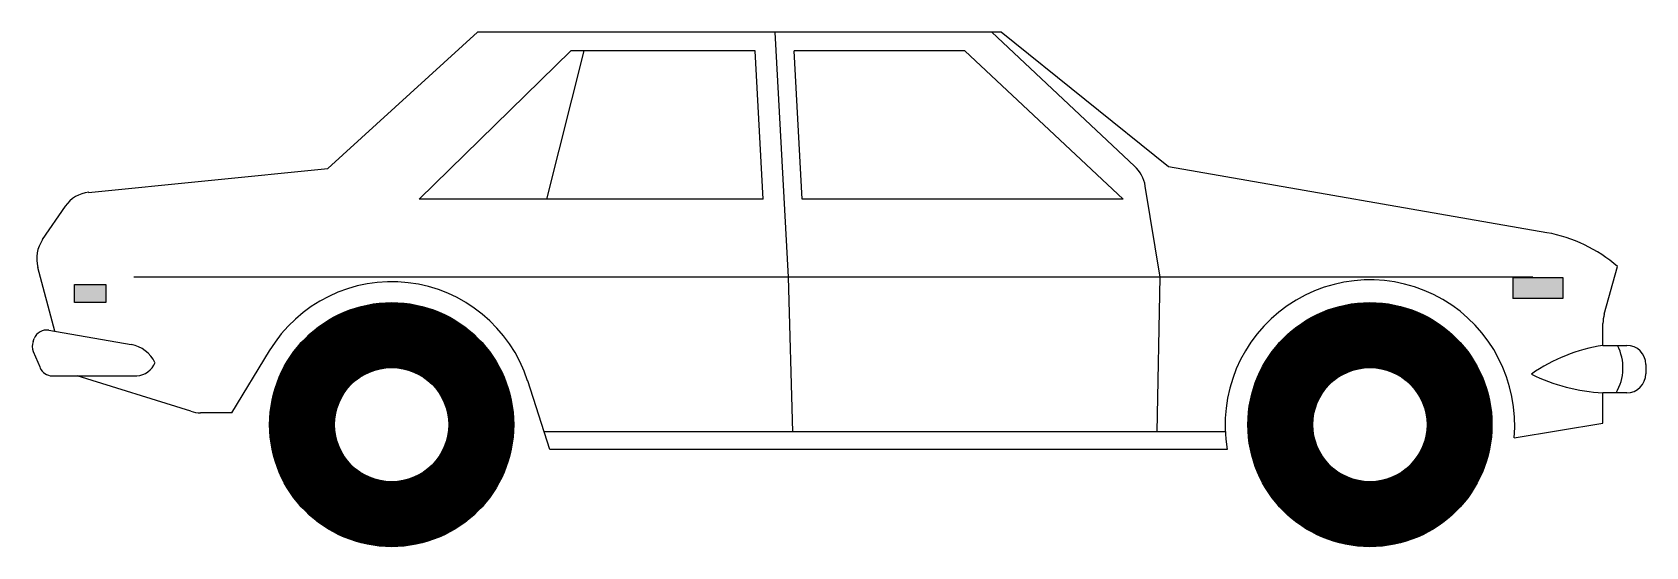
# Model space of a CAD drawing. Extents: x -144 to 0, y 0 to 46.
import ezdxf

# ---------------------------------------------------------------- set-up
doc = ezdxf.new("R2010")
doc.units = 0
doc.layers.add('LAYER01', color=7, linetype='CONTINUOUS')

msp = doc.modelspace()

# ---------------------------------------------------------------- linework, layer by layer
at = {"layer": 'LAYER01', "color": 7, "linetype": 'CONTINUOUS'}
for p, q in [((-117.69, 33.78), (-104.32, 45.94)), ((-57.56, 45.94), (-104.32, 45.94)), ((-76.54, 24.08), (-77.75, 45.94)), ((-45.64, 33.98), (-58.39, 45.94)), ((-42.61, 33.92), (-57.56, 45.94)), ((-96, 44.28), (-109.52, 31.04)), ((-98.13, 31.04), (-94.8, 44.28)), ((-79.54, 44.28), (-96, 44.28)), ((-78.81, 31.04), (-79.54, 44.28)), ((-75.33, 31.04), (-76.06, 44.28)), ((-60.79, 44.28), (-76.06, 44.28)), ((-46.68, 31.04), (-60.79, 44.28)), ((-139.05, 31.64), (-117.69, 33.78)), ((-8.84, 28.04), (-42.61, 33.92)), ((-43.37, 24.08), (-44.69, 32.19)), ((-143.16, 27.43), (-141.13, 30.4)), ((-78.81, 31.04), (-109.52, 31.04)), ((-46.68, 31.04), (-75.33, 31.04)), ((-142.07, 19.24), (-143.59, 24.94)), ((-3.7, 20.76), (-2.52, 25.01)), ((-140.3, 23.4), (-137.5, 23.4)), ((-140.3, 21.8), (-140.3, 23.4)), ((-137.5, 23.4), (-137.5, 21.8)), ((-10.07, 24.08), (-135.01, 24.08)), ((-76.16, 10.26), (-76.54, 24.08)), ((-43.63, 10.26), (-43.37, 24.08)), ((-11.87, 24.03), (-11.87, 22.16)), ((-11.87, 24.03), (-7.41, 24.03)), ((-7.41, 24.03), (-7.41, 22.16)), ((-137.5, 21.8), (-140.3, 21.8)), ((-7.41, 22.16), (-11.87, 22.16)), ((-142.6, 19.33), (-135.24, 18.07)), ((-3.82, 17.98), (-3.82, 19.93)), ((-144, 18.31), (-143.9, 18.59)), ((-143.99, 17.44), (-143.39, 15.99)), ((-126.25, 11.96), (-122.91, 17.49)), ((-3.82, 17.98), (-1.7, 17.98)), ((0, 16.28), (0, 15.44)), ((-142.3, 15.26), (-134.74, 15.26)), ((-129.92, 12.09), (-140.06, 15.26)), ((-97.87, 8.68), (-99.84, 14.81)), ((-1.7, 13.74), (-3.82, 13.74)), ((-3.82, 11.03), (-3.82, 13.74)), ((-126.25, 11.96), (-129.06, 11.96)), ((-37.54, 10.26), (-98.37, 10.26)), ((-11.76, 9.71), (-3.82, 11.03)), ((-37.37, 8.68), (-97.87, 8.68))]:
    msp.add_line(p, q, dxfattribs=at)
at = {"layer": 'LAYER01', "color": 7, "linetype": 'CONTINUOUS', "const_width": 5.8}
for points in [[(-103.99, 10.9, -1), (-119.98, 10.9, -1)], [(-16.64, 10.9, -1), (-32.63, 10.9, -1)]]:
    msp.add_lwpolyline(points, format="xyb", close=True, dxfattribs=at)
at = {"layer": 'LAYER01', "color": 7, "linetype": 'CONTINUOUS'}
for centre, radius in [((-111.99, 10.9), 10.9), ((-24.63, 10.9), 10.9), ((-111.99, 10.9), 5.1), ((-24.63, 10.9), 5.1)]:
    msp.add_circle(centre, radius, dxfattribs=at)
for centre, radius, start, end in [((-47.8, 31.69), 3.15, 9.2435, 46.829), ((-138.76, 28.79), 2.87, 95.71, 145.7021), ((-140.66, 25.72), 3.03, 145.7021, 194.9373), ((-11.06, 15.28), 12.95, 48.6928, 80.116), ((-111.99, 10.9), 12.76, 17.8484, 148.906), ((-24.63, 10.9), 12.93, 354.7284, 189.856), ((-0.73, 19.93), 3.09, 164.3829, 180), ((-142.8, 18.17), 1.18, 80.3192, 158.9546), ((-142.9, 17.89), 1.18, 158.9546, 202.529), ((-135.89, 15.03), 3.11, 27.2755, 77.9367), ((-1.34, 2.56), 15.62, 99.1319, 124.5649), ((-6.37, 15.97), 4.34, 329.1353, 27.621), ((-1.7, 16.28), 1.7, 360, 90), ((-142.3, 16.44), 1.18, 202.529, 270), ((-134.88, 17.14), 1.89, 274.2255, 338.6408), ((-3.03, 29.72), 16, 243.3532, 267.1632), ((-1.7, 15.44), 1.7, 270, 360), ((-129.06, 14.83), 2.87, 252.636, 270)]:
    msp.add_arc(centre, radius, start, end, dxfattribs=at)
for points in [[(-137.5, 21.8), (-137.5, 23.4), (-140.3, 21.8), (-140.3, 23.4)], [(-7.41, 22.16), (-11.87, 22.16), (-7.41, 24.03), (-11.87, 24.03)]]:
    msp.add_solid(points, dxfattribs=at)

doc.saveas('drawing.dxf')
